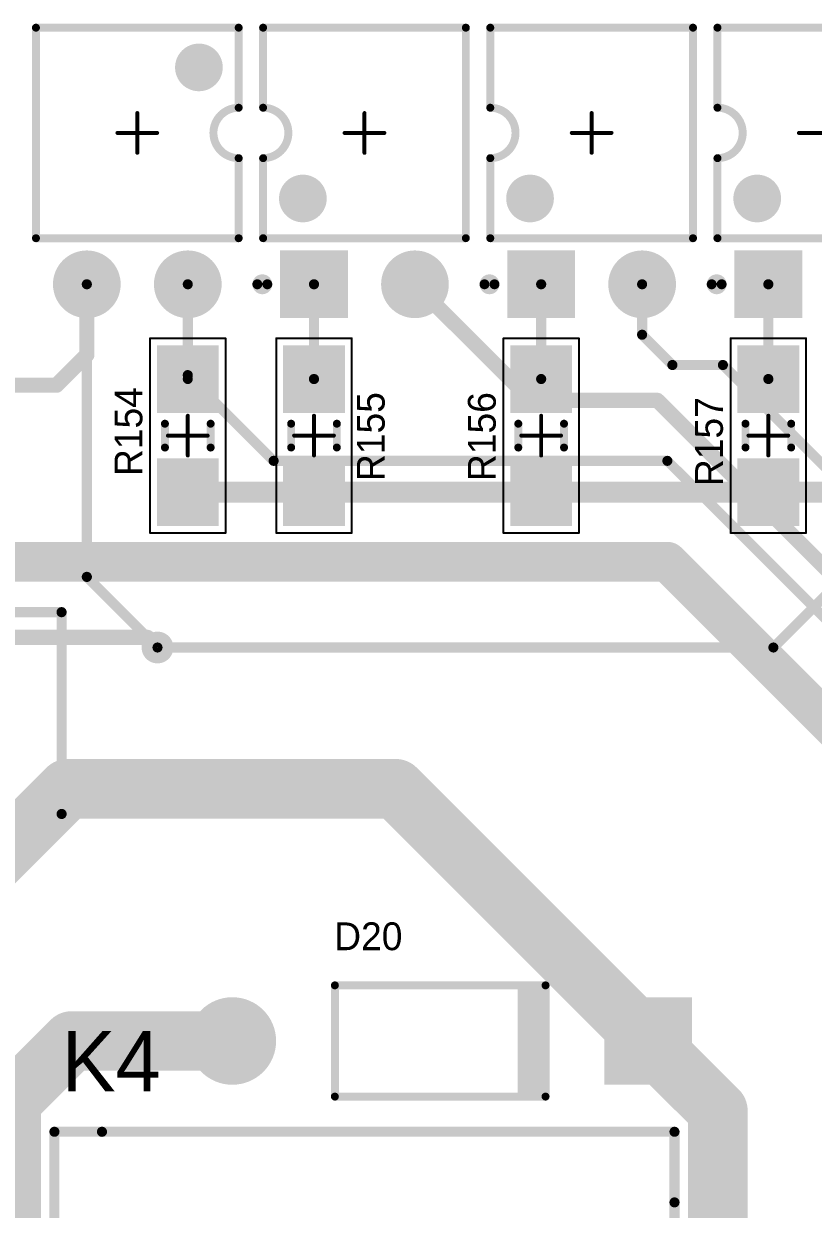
# Model space of a CAD drawing. Header units: millimetres. Extents: x 37 to 246, y 26 to 184.
# Drawn here: x 149.54 to 169.41, y 61.17 to 91.01 of the extents above; entities that cross this region are included whole.
import ezdxf

# ---------------------------------------------------------------- set-up
doc = ezdxf.new("R2010")
doc.units = ezdxf.units.MM
for name, color, linetype in [('BottomLayer', 5, 'Continuous'), ('BottomSolder', 6, 'Continuous'), ('Mechanical15', 56, 'Continuous'), ('MultiLayer', 9, 'Continuous'), ('PadHoleLayer', 156, 'Continuous'), ('TopLayer', 1, 'Continuous'), ('TopOverlay', 2, 'Continuous'), ('TopPaste', 8, 'Continuous'), ('TopSolder', 216, 'Continuous'), ('ViaHoleLayer', 16, 'Continuous')]:
    doc.layers.add(name, color=color, linetype=linetype)

msp = doc.modelspace()

# ---------------------------------------------------------------- linework, layer by layer
at = {"layer": 'BottomLayer'}
for points, const_width in [([(150.755, 84.455, 1), (151.505, 84.455, 1)], 0.75), ([(153.295, 84.455, 1), (154.045, 84.455, 1)], 0.75), ([(159.01, 84.455, 1), (159.76, 84.455, 1)], 0.75), ([(164.725, 84.455, 1), (165.475, 84.455, 1)], 0.75), ([(151.034, 84.455, 1), (151.226, 84.455, 1)], 0.192), ([(153.607, 84.455, 1), (153.733, 84.455, 1)], 0.127), ([(159.29, 84.455, 1), (159.48, 84.455, 1)], 0.191), ([(165.036, 84.455, 1), (165.163, 84.455, 1)], 0.127), ([(165.036, 83.185, 1), (165.163, 83.185, 1)], 0.127), ([(165.036, 83.185, 1), (165.163, 83.185, 1)], 0.127), ([(151.034, 82.677, 1), (151.226, 82.677, 1)], 0.192), ([(151.034, 82.677, 1), (151.226, 82.677, 1)], 0.192), ([(165.798, 82.423, 1), (165.925, 82.423, 1)], 0.127), ([(165.798, 82.423, 1), (165.925, 82.423, 1)], 0.127), ([(167.069, 82.423, 1), (167.196, 82.423, 1)], 0.127), ([(167.069, 82.423, 1), (167.196, 82.423, 1)], 0.127), ([(150.272, 81.915, 1), (150.464, 81.915, 1)], 0.192), ([(150.272, 81.915, 1), (150.464, 81.915, 1)], 0.192), ([(153.607, 82.169, 1), (153.733, 82.169, 1)], 0.127), ([(153.607, 82.169, 1), (153.733, 82.169, 1)], 0.127), ([(162.211, 81.534, 1), (162.401, 81.534, 1)], 0.191), ([(162.211, 81.534, 1), (162.401, 81.534, 1)], 0.191), ([(165.386, 81.534, 1), (165.576, 81.534, 1)], 0.191), ([(165.386, 81.534, 1), (165.576, 81.534, 1)], 0.191), ([(155.766, 80.01, 1), (155.893, 80.01, 1)], 0.127), ([(155.766, 80.01, 1), (155.893, 80.01, 1)], 0.127), ([(165.672, 80.01, 1), (165.798, 80.01, 1)], 0.127), ([(165.672, 80.01, 1), (165.798, 80.01, 1)], 0.127), ([(165.485, 77.47, 1), (165.985, 77.47, 1)], 0.5), ([(165.485, 77.47, 1), (165.985, 77.47, 1)], 0.5), ([(152.558, 75.565, 1), (152.75, 75.565, 1)], 0.192), ([(152.558, 75.565, 1), (152.75, 75.565, 1)], 0.192), ([(152.708, 75.311, 1), (153.108, 75.311, 1)], 0.4), ([(152.812, 75.311, 1), (153.004, 75.311, 1)], 0.192), ([(150.27, 71.755, 1), (151.02, 71.755, 1)], 0.75), ([(150.27, 71.755, 1), (151.02, 71.755, 1)], 0.75), ([(158.525, 71.755, 1), (159.275, 71.755, 1)], 0.75), ([(158.525, 71.755, 1), (159.275, 71.755, 1)], 0.75), ([(154.29, 65.405, 1), (155.29, 65.405, 1)], 1), ([(150.374, 65.405, 1), (151.124, 65.405, 1)], 0.75), ([(150.374, 65.405, 1), (151.124, 65.405, 1)], 0.75), ([(154.415, 65.405, 1), (155.165, 65.405, 1)], 0.75), ([(164.875, 65.405, 1), (165.625, 65.405, 1)], 0.75), ([(164.875, 65.405, 1), (165.625, 65.405, 1)], 0.75), ([(148.85, 63.881, 1), (149.6, 63.881, 1)], 0.75), ([(148.85, 63.881, 1), (149.6, 63.881, 1)], 0.75), ([(166.63, 63.65, 1), (167.38, 63.65, 1)], 0.75), ([(166.63, 63.65, 1), (167.38, 63.65, 1)], 0.75)]:
    msp.add_lwpolyline(points, format="xyb", close=True, dxfattribs=dict(at, const_width=const_width))
for points, const_width in [([(151.13, 82.677), (151.13, 84.455)], 0.384), ([(153.67, 82.169), (153.67, 84.455)], 0.254), ([(159.385, 84.455), (162.306, 81.534)], 0.381), ([(165.1, 83.185), (165.1, 84.455)], 0.254), ([(165.1, 83.185), (165.862, 82.423)], 0.254), ([(150.368, 81.915), (151.13, 82.677)], 0.384), ([(165.862, 82.423), (167.132, 82.423)], 0.254), ([(167.132, 82.423), (187.461, 62.094)], 0.254), ([(115.189, 81.915), (150.368, 81.915)], 0.384), ([(153.67, 82.169), (155.829, 80.01)], 0.254), ([(162.306, 81.534), (165.481, 81.534)], 0.381), ([(165.481, 81.534), (181.61, 65.405)], 0.381), ([(155.829, 80.01), (165.735, 80.01)], 0.254), ([(165.735, 80.01), (185.039, 60.706)], 0.254), ([(136.525, 77.47), (165.735, 77.47)], 1), ([(165.735, 77.47), (178.943, 64.262)], 1), ([(131.445, 75.565), (152.654, 75.565)], 0.384), ([(152.654, 75.565), (152.908, 75.311)], 0.384), ([(144.93, 66.04), (150.645, 71.755)], 1.5), ([(150.645, 71.755), (158.9, 71.755)], 1.5), ([(158.9, 71.755), (165.25, 65.405)], 1.5), ([(149.225, 63.881), (150.749, 65.405)], 1.5), ([(150.749, 65.405), (154.79, 65.405)], 1.5), ([(165.25, 65.405), (167.005, 63.65)], 1.5), ([(149.225, 50.61), (149.225, 63.881)], 1.5), ([(167.005, 50.61), (167.005, 63.65)], 1.5)]:
    msp.add_lwpolyline(points, dxfattribs=dict(at, const_width=const_width))
for points in [[(157.595, 83.705), (157.595, 85.205), (156.095, 83.705), (156.095, 85.205)], [(163.31, 83.705), (163.31, 85.205), (161.81, 83.705), (161.81, 85.205)], [(169.025, 83.705), (169.025, 85.205), (167.525, 83.705), (167.525, 85.205)], [(164.25, 64.405), (166.25, 64.405), (164.25, 66.405), (166.25, 66.405)]]:
    msp.add_solid(points, dxfattribs=at)
at = {"layer": 'BottomSolder'}
for points, const_width in [([(150.704, 84.455, 1), (151.556, 84.455, 1)], 0.852), ([(153.244, 84.455, 1), (154.096, 84.455, 1)], 0.852), ([(158.959, 84.455, 1), (159.811, 84.455, 1)], 0.852), ([(164.674, 84.455, 1), (165.526, 84.455, 1)], 0.852), ([(154.239, 65.405, 1), (155.341, 65.405, 1)], 1.102)]:
    msp.add_lwpolyline(points, format="xyb", close=True, dxfattribs=dict(at, const_width=const_width))
for points in [[(157.697, 83.603), (157.697, 85.307), (155.993, 83.603), (155.993, 85.307)], [(163.412, 83.603), (163.412, 85.307), (161.708, 83.603), (161.708, 85.307)], [(169.127, 83.603), (169.127, 85.307), (167.423, 83.603), (167.423, 85.307)], [(164.148, 64.303), (166.352, 64.303), (164.148, 66.507), (166.352, 66.507)]]:
    msp.add_solid(points, dxfattribs=at)
at = {"layer": 'Mechanical15'}
for points, const_width in [([(152.4, 87.765), (152.4, 88.765)], 0.1), ([(158.115, 87.765), (158.115, 88.765)], 0.1), ([(163.83, 87.765), (163.83, 88.765)], 0.1), ([(151.9, 88.265), (152.9, 88.265)], 0.1), ([(157.615, 88.265), (158.615, 88.265)], 0.1), ([(163.33, 88.265), (164.33, 88.265)], 0.1), ([(169.045, 88.265), (170.045, 88.265)], 0.1), ([(152.72, 83.095), (154.62, 83.095)], 0.05), ([(152.72, 78.195), (152.72, 83.095)], 0.05), ([(154.62, 78.195), (154.62, 83.095)], 0.05), ([(155.895, 83.095), (157.795, 83.095)], 0.05), ([(155.895, 78.195), (155.895, 83.095)], 0.05), ([(157.795, 78.195), (157.795, 83.095)], 0.05), ([(161.61, 83.095), (163.51, 83.095)], 0.05), ([(161.61, 78.195), (161.61, 83.095)], 0.05), ([(163.51, 78.195), (163.51, 83.095)], 0.05), ([(167.325, 83.095), (169.225, 83.095)], 0.05), ([(167.325, 78.195), (167.325, 83.095)], 0.05), ([(169.225, 78.195), (169.225, 83.095)], 0.05), ([(153.67, 80.145), (153.67, 81.145)], 0.1), ([(156.845, 80.145), (156.845, 81.145)], 0.1), ([(162.56, 80.145), (162.56, 81.145)], 0.1), ([(168.275, 80.145), (168.275, 81.145)], 0.1), ([(153.17, 80.645), (154.17, 80.645)], 0.1), ([(156.345, 80.645), (157.345, 80.645)], 0.1), ([(162.06, 80.645), (163.06, 80.645)], 0.1), ([(167.775, 80.645), (168.775, 80.645)], 0.1), ([(152.72, 78.195), (154.62, 78.195)], 0.05), ([(155.895, 78.195), (157.795, 78.195)], 0.05), ([(161.61, 78.195), (163.51, 78.195)], 0.05), ([(167.325, 78.195), (169.225, 78.195)], 0.05)]:
    msp.add_lwpolyline(points, dxfattribs=dict(at, const_width=const_width))
for points, const_width in [([(152.375, 88.765, 1), (152.425, 88.765, 1)], 0.05), ([(158.09, 88.765, 1), (158.14, 88.765, 1)], 0.05), ([(163.805, 88.765, 1), (163.855, 88.765, 1)], 0.05), ([(151.875, 88.265, 1), (151.925, 88.265, 1)], 0.05), ([(152.875, 88.265, 1), (152.925, 88.265, 1)], 0.05), ([(157.59, 88.265, 1), (157.64, 88.265, 1)], 0.05), ([(158.59, 88.265, 1), (158.64, 88.265, 1)], 0.05), ([(163.305, 88.265, 1), (163.355, 88.265, 1)], 0.05), ([(164.305, 88.265, 1), (164.355, 88.265, 1)], 0.05), ([(169.02, 88.265, 1), (169.07, 88.265, 1)], 0.05), ([(152.375, 87.765, 1), (152.425, 87.765, 1)], 0.05), ([(158.09, 87.765, 1), (158.14, 87.765, 1)], 0.05), ([(163.805, 87.765, 1), (163.855, 87.765, 1)], 0.05), ([(152.708, 83.095, 1), (152.732, 83.095, 1)], 0.025), ([(152.708, 83.095, 1), (152.732, 83.095, 1)], 0.025), ([(154.608, 83.095, 1), (154.632, 83.095, 1)], 0.025), ([(154.608, 83.095, 1), (154.632, 83.095, 1)], 0.025), ([(155.883, 83.095, 1), (155.907, 83.095, 1)], 0.025), ([(155.883, 83.095, 1), (155.907, 83.095, 1)], 0.025), ([(157.783, 83.095, 1), (157.807, 83.095, 1)], 0.025), ([(157.783, 83.095, 1), (157.807, 83.095, 1)], 0.025), ([(161.598, 83.095, 1), (161.622, 83.095, 1)], 0.025), ([(161.598, 83.095, 1), (161.622, 83.095, 1)], 0.025), ([(163.498, 83.095, 1), (163.522, 83.095, 1)], 0.025), ([(163.498, 83.095, 1), (163.522, 83.095, 1)], 0.025), ([(167.313, 83.095, 1), (167.337, 83.095, 1)], 0.025), ([(167.313, 83.095, 1), (167.337, 83.095, 1)], 0.025), ([(169.213, 83.095, 1), (169.237, 83.095, 1)], 0.025), ([(169.213, 83.095, 1), (169.237, 83.095, 1)], 0.025), ([(153.645, 81.145, 1), (153.695, 81.145, 1)], 0.05), ([(156.82, 81.145, 1), (156.87, 81.145, 1)], 0.05), ([(162.535, 81.145, 1), (162.585, 81.145, 1)], 0.05), ([(168.25, 81.145, 1), (168.3, 81.145, 1)], 0.05), ([(153.145, 80.645, 1), (153.195, 80.645, 1)], 0.05), ([(154.145, 80.645, 1), (154.195, 80.645, 1)], 0.05), ([(156.32, 80.645, 1), (156.37, 80.645, 1)], 0.05), ([(157.32, 80.645, 1), (157.37, 80.645, 1)], 0.05), ([(162.035, 80.645, 1), (162.085, 80.645, 1)], 0.05), ([(163.035, 80.645, 1), (163.085, 80.645, 1)], 0.05), ([(167.75, 80.645, 1), (167.8, 80.645, 1)], 0.05), ([(168.75, 80.645, 1), (168.8, 80.645, 1)], 0.05), ([(153.645, 80.145, 1), (153.695, 80.145, 1)], 0.05), ([(156.82, 80.145, 1), (156.87, 80.145, 1)], 0.05), ([(162.535, 80.145, 1), (162.585, 80.145, 1)], 0.05), ([(168.25, 80.145, 1), (168.3, 80.145, 1)], 0.05), ([(152.708, 78.195, 1), (152.732, 78.195, 1)], 0.025), ([(152.708, 78.195, 1), (152.732, 78.195, 1)], 0.025), ([(154.608, 78.195, 1), (154.632, 78.195, 1)], 0.025), ([(154.608, 78.195, 1), (154.632, 78.195, 1)], 0.025), ([(155.883, 78.195, 1), (155.907, 78.195, 1)], 0.025), ([(155.883, 78.195, 1), (155.907, 78.195, 1)], 0.025), ([(157.783, 78.195, 1), (157.807, 78.195, 1)], 0.025), ([(157.783, 78.195, 1), (157.807, 78.195, 1)], 0.025), ([(161.598, 78.195, 1), (161.622, 78.195, 1)], 0.025), ([(161.598, 78.195, 1), (161.622, 78.195, 1)], 0.025), ([(163.498, 78.195, 1), (163.522, 78.195, 1)], 0.025), ([(163.498, 78.195, 1), (163.522, 78.195, 1)], 0.025), ([(167.313, 78.195, 1), (167.337, 78.195, 1)], 0.025), ([(167.313, 78.195, 1), (167.337, 78.195, 1)], 0.025), ([(169.213, 78.195, 1), (169.237, 78.195, 1)], 0.025), ([(169.213, 78.195, 1), (169.237, 78.195, 1)], 0.025)]:
    msp.add_lwpolyline(points, format="xyb", close=True, dxfattribs=dict(at, const_width=const_width))
at = {"layer": 'MultiLayer', "const_width": 0.4}
msp.add_lwpolyline([(152.708, 75.311, 1), (153.108, 75.311, 1)], format="xyb", close=True, dxfattribs=at)
at = {"layer": 'PadHoleLayer'}
for points, const_width in [([(150.905, 84.455, 1), (151.355, 84.455, 1)], 0.45), ([(153.445, 84.455, 1), (153.895, 84.455, 1)], 0.45), ([(156.62, 84.455, 1), (157.07, 84.455, 1)], 0.45), ([(159.16, 84.455, 1), (159.61, 84.455, 1)], 0.45), ([(162.335, 84.455, 1), (162.785, 84.455, 1)], 0.45), ([(164.875, 84.455, 1), (165.325, 84.455, 1)], 0.45), ([(168.05, 84.455, 1), (168.5, 84.455, 1)], 0.45), ([(154.49, 65.405, 1), (155.09, 65.405, 1)], 0.6), ([(164.95, 65.405, 1), (165.55, 65.405, 1)], 0.6)]:
    msp.add_lwpolyline(points, format="xyb", close=True, dxfattribs=dict(at, const_width=const_width))
at = {"layer": 'TopLayer'}
for points, const_width in [([(150.755, 84.455, 1), (151.505, 84.455, 1)], 0.75), ([(153.295, 84.455, 1), (154.045, 84.455, 1)], 0.75), ([(159.01, 84.455, 1), (159.76, 84.455, 1)], 0.75), ([(164.725, 84.455, 1), (165.475, 84.455, 1)], 0.75), ([(151.066, 84.455, 1), (151.194, 84.455, 1)], 0.127), ([(153.607, 84.455, 1), (153.733, 84.455, 1)], 0.127), ([(156.781, 84.455, 1), (156.909, 84.455, 1)], 0.127), ([(162.496, 84.455, 1), (162.624, 84.455, 1)], 0.127), ([(168.212, 84.455, 1), (168.339, 84.455, 1)], 0.127), ([(153.607, 82.07, 1), (153.733, 82.07, 1)], 0.127), ([(156.781, 82.07, 1), (156.909, 82.07, 1)], 0.127), ([(162.496, 82.07, 1), (162.624, 82.07, 1)], 0.127), ([(168.212, 82.07, 1), (168.339, 82.07, 1)], 0.127), ([(153.539, 79.22, 1), (153.801, 79.22, 1)], 0.262), ([(156.714, 79.22, 1), (156.976, 79.22, 1)], 0.262), ([(156.714, 79.22, 1), (156.976, 79.22, 1)], 0.262), ([(162.429, 79.22, 1), (162.691, 79.22, 1)], 0.262), ([(162.429, 79.22, 1), (162.691, 79.22, 1)], 0.262), ([(168.144, 79.22, 1), (168.406, 79.22, 1)], 0.262), ([(168.144, 79.22, 1), (168.406, 79.22, 1)], 0.262), ([(151.066, 77.089, 1), (151.194, 77.089, 1)], 0.127), ([(151.066, 77.089, 1), (151.194, 77.089, 1)], 0.127), ([(152.708, 75.311, 1), (153.108, 75.311, 1)], 0.4), ([(152.845, 75.311, 1), (152.971, 75.311, 1)], 0.127), ([(152.845, 75.311, 1), (152.971, 75.311, 1)], 0.127), ([(168.339, 75.311, 1), (168.465, 75.311, 1)], 0.127), ([(168.339, 75.311, 1), (168.465, 75.311, 1)], 0.127), ([(154.29, 65.405, 1), (155.29, 65.405, 1)], 1)]:
    msp.add_lwpolyline(points, format="xyb", close=True, dxfattribs=dict(at, const_width=const_width))
for points, const_width in [([(151.13, 77.089), (151.13, 84.455)], 0.254), ([(153.67, 82.07), (153.67, 84.455)], 0.254), ([(156.845, 82.07), (156.845, 84.455)], 0.254), ([(162.56, 82.07), (162.56, 84.455)], 0.254), ([(168.275, 82.07), (168.275, 84.455)], 0.254), ([(153.67, 79.22), (156.845, 79.22)], 0.524), ([(156.845, 79.22), (162.56, 79.22)], 0.524), ([(162.56, 79.22), (168.275, 79.22)], 0.524), ([(168.275, 79.22), (169.771, 79.22)], 0.524), ([(168.402, 75.311), (172.311, 79.22)], 0.254), ([(151.13, 77.089), (152.908, 75.311)], 0.254), ([(152.908, 75.311), (168.402, 75.311)], 0.254)]:
    msp.add_lwpolyline(points, dxfattribs=dict(at, const_width=const_width))
for points in [[(157.595, 83.705), (157.595, 85.205), (156.095, 83.705), (156.095, 85.205)], [(163.31, 83.705), (163.31, 85.205), (161.81, 83.705), (161.81, 85.205)], [(169.025, 83.705), (169.025, 85.205), (167.525, 83.705), (167.525, 85.205)], [(152.995, 81.32), (154.345, 81.32), (152.995, 82.82), (154.345, 82.82)], [(156.17, 81.32), (157.52, 81.32), (156.17, 82.82), (157.52, 82.82)], [(161.885, 81.32), (163.235, 81.32), (161.885, 82.82), (163.235, 82.82)], [(167.6, 81.32), (168.95, 81.32), (167.6, 82.82), (168.95, 82.82)], [(152.995, 78.47), (154.345, 78.47), (152.995, 79.97), (154.345, 79.97)], [(156.17, 78.47), (157.52, 78.47), (156.17, 79.97), (157.52, 79.97)], [(161.885, 78.47), (163.235, 78.47), (161.885, 79.97), (163.235, 79.97)], [(167.6, 78.47), (168.95, 78.47), (167.6, 79.97), (168.95, 79.97)], [(164.25, 64.405), (166.25, 64.405), (164.25, 66.405), (166.25, 66.405)]]:
    msp.add_solid(points, dxfattribs=at)
at = {"layer": 'TopOverlay'}
for points, const_width in [([(149.85, 85.615), (149.85, 90.915)], 0.2), ([(149.85, 90.915), (154.95, 90.915)], 0.2), ([(154.95, 88.9), (154.95, 90.915)], 0.2), ([(155.565, 90.915), (160.665, 90.915)], 0.2), ([(155.565, 88.9), (155.565, 90.915)], 0.2), ([(160.665, 85.615), (160.665, 90.915)], 0.2), ([(161.28, 90.915), (166.38, 90.915)], 0.2), ([(161.28, 88.9), (161.28, 90.915)], 0.2), ([(166.38, 85.615), (166.38, 90.915)], 0.2), ([(166.995, 88.9), (166.995, 90.915)], 0.2), ([(166.995, 90.915), (172.095, 90.915)], 0.2), ([(154.95, 85.615), (154.95, 87.63)], 0.2), ([(155.565, 85.615), (155.565, 87.63)], 0.2), ([(161.28, 85.615), (161.28, 87.63)], 0.2), ([(166.995, 85.615), (166.995, 87.63)], 0.2), ([(149.85, 85.615), (154.95, 85.615)], 0.2), ([(155.565, 85.615), (160.665, 85.615)], 0.2), ([(161.28, 85.615), (166.38, 85.615)], 0.2), ([(166.995, 85.615), (172.095, 85.615)], 0.2), ([(153.095, 80.345), (153.095, 80.945)], 0.2), ([(154.245, 80.345), (154.245, 80.945)], 0.2), ([(156.27, 80.345), (156.27, 80.945)], 0.2), ([(157.42, 80.345), (157.42, 80.945)], 0.2), ([(161.985, 80.345), (161.985, 80.945)], 0.2), ([(163.135, 80.345), (163.135, 80.945)], 0.2), ([(167.7, 80.345), (167.7, 80.945)], 0.2), ([(168.85, 80.345), (168.85, 80.945)], 0.2), ([(140.335, 76.2), (150.495, 76.2)], 0.254), ([(150.495, 71.12), (150.495, 76.2)], 0.254), ([(148.59, 71.12), (150.495, 71.12)], 0.254), ([(157.37, 64.005), (157.37, 66.805)], 0.2), ([(157.37, 66.805), (162.67, 66.805)], 0.2), ([(157.37, 64.005), (162.67, 64.005)], 0.2), ([(150.315, 63.119), (151.511, 63.119)], 0.254), ([(150.315, 43.942), (150.315, 63.119)], 0.254), ([(151.511, 63.119), (165.915, 63.119)], 0.254), ([(165.915, 61.341), (165.915, 63.119)], 0.254), ([(165.915, 43.942), (165.915, 61.341)], 0.254)]:
    msp.add_lwpolyline(points, dxfattribs=dict(at, const_width=const_width))
for points, const_width in [([(149.8, 90.915, 1), (149.9, 90.915, 1)], 0.1), ([(149.8, 90.915, 1), (149.9, 90.915, 1)], 0.1), ([(154.9, 90.915, 1), (155, 90.915, 1)], 0.1), ([(154.9, 90.915, 1), (155, 90.915, 1)], 0.1), ([(155.515, 90.915, 1), (155.615, 90.915, 1)], 0.1), ([(155.515, 90.915, 1), (155.615, 90.915, 1)], 0.1), ([(160.615, 90.915, 1), (160.715, 90.915, 1)], 0.1), ([(160.615, 90.915, 1), (160.715, 90.915, 1)], 0.1), ([(161.23, 90.915, 1), (161.33, 90.915, 1)], 0.1), ([(161.23, 90.915, 1), (161.33, 90.915, 1)], 0.1), ([(166.33, 90.915, 1), (166.43, 90.915, 1)], 0.1), ([(166.33, 90.915, 1), (166.43, 90.915, 1)], 0.1), ([(166.945, 90.915, 1), (167.045, 90.915, 1)], 0.1), ([(166.945, 90.915, 1), (167.045, 90.915, 1)], 0.1), ([(154.25, 89.915, 1), (153.65, 89.915, 1)], 0.6), ([(153.5, 89.915, 1), (153.8, 89.915, 1)], 0.3), ([(154.1, 89.915, 1), (154.4, 89.915, 1)], 0.3), ([(154.9, 88.9, 1), (155, 88.9, 1)], 0.1), ([(154.9, 88.9, 1), (155, 88.9, 1)], 0.1), ([(155.515, 88.9, 1), (155.615, 88.9, 1)], 0.1), ([(155.515, 88.9, 1), (155.615, 88.9, 1)], 0.1), ([(161.23, 88.9, 1), (161.33, 88.9, 1)], 0.1), ([(161.23, 88.9, 1), (161.33, 88.9, 1)], 0.1), ([(166.945, 88.9, 1), (167.045, 88.9, 1)], 0.1), ([(166.945, 88.9, 1), (167.045, 88.9, 1)], 0.1), ([(154.9, 87.63, 1), (155, 87.63, 1)], 0.1), ([(154.9, 87.63, 1), (155, 87.63, 1)], 0.1), ([(155.515, 87.63, 1), (155.615, 87.63, 1)], 0.1), ([(155.515, 87.63, 1), (155.615, 87.63, 1)], 0.1), ([(161.23, 87.63, 1), (161.33, 87.63, 1)], 0.1), ([(161.23, 87.63, 1), (161.33, 87.63, 1)], 0.1), ([(166.945, 87.63, 1), (167.045, 87.63, 1)], 0.1), ([(166.945, 87.63, 1), (167.045, 87.63, 1)], 0.1), ([(156.865, 86.615, 1), (156.265, 86.615, 1)], 0.6), ([(162.58, 86.615, 1), (161.98, 86.615, 1)], 0.6), ([(168.295, 86.615, 1), (167.695, 86.615, 1)], 0.6), ([(156.115, 86.615, 1), (156.415, 86.615, 1)], 0.3), ([(156.715, 86.615, 1), (157.015, 86.615, 1)], 0.3), ([(161.83, 86.615, 1), (162.13, 86.615, 1)], 0.3), ([(162.43, 86.615, 1), (162.73, 86.615, 1)], 0.3), ([(167.545, 86.615, 1), (167.845, 86.615, 1)], 0.3), ([(168.145, 86.615, 1), (168.445, 86.615, 1)], 0.3), ([(149.8, 85.615, 1), (149.9, 85.615, 1)], 0.1), ([(149.8, 85.615, 1), (149.9, 85.615, 1)], 0.1), ([(154.9, 85.615, 1), (155, 85.615, 1)], 0.1), ([(154.9, 85.615, 1), (155, 85.615, 1)], 0.1), ([(155.515, 85.615, 1), (155.615, 85.615, 1)], 0.1), ([(155.515, 85.615, 1), (155.615, 85.615, 1)], 0.1), ([(160.615, 85.615, 1), (160.715, 85.615, 1)], 0.1), ([(160.615, 85.615, 1), (160.715, 85.615, 1)], 0.1), ([(161.23, 85.615, 1), (161.33, 85.615, 1)], 0.1), ([(161.23, 85.615, 1), (161.33, 85.615, 1)], 0.1), ([(166.33, 85.615, 1), (166.43, 85.615, 1)], 0.1), ([(166.33, 85.615, 1), (166.43, 85.615, 1)], 0.1), ([(166.945, 85.615, 1), (167.045, 85.615, 1)], 0.1), ([(166.945, 85.615, 1), (167.045, 85.615, 1)], 0.1), ([(155.67, 84.455, 1), (155.42, 84.455, 1)], 0.25), ([(155.357, 84.455, 1), (155.482, 84.455, 1)], 0.125), ([(155.608, 84.455, 1), (155.733, 84.455, 1)], 0.125), ([(161.385, 84.455, 1), (161.135, 84.455, 1)], 0.25), ([(161.072, 84.455, 1), (161.197, 84.455, 1)], 0.125), ([(161.323, 84.455, 1), (161.448, 84.455, 1)], 0.125), ([(167.1, 84.455, 1), (166.85, 84.455, 1)], 0.25), ([(166.787, 84.455, 1), (166.912, 84.455, 1)], 0.125), ([(167.038, 84.455, 1), (167.163, 84.455, 1)], 0.125), ([(153.045, 80.945, 1), (153.145, 80.945, 1)], 0.1), ([(154.195, 80.945, 1), (154.295, 80.945, 1)], 0.1), ([(156.22, 80.945, 1), (156.32, 80.945, 1)], 0.1), ([(157.37, 80.945, 1), (157.47, 80.945, 1)], 0.1), ([(161.935, 80.945, 1), (162.035, 80.945, 1)], 0.1), ([(163.085, 80.945, 1), (163.185, 80.945, 1)], 0.1), ([(167.65, 80.945, 1), (167.75, 80.945, 1)], 0.1), ([(168.8, 80.945, 1), (168.9, 80.945, 1)], 0.1), ([(153.045, 80.345, 1), (153.145, 80.345, 1)], 0.1), ([(154.195, 80.345, 1), (154.295, 80.345, 1)], 0.1), ([(156.22, 80.345, 1), (156.32, 80.345, 1)], 0.1), ([(157.37, 80.345, 1), (157.47, 80.345, 1)], 0.1), ([(161.935, 80.345, 1), (162.035, 80.345, 1)], 0.1), ([(163.085, 80.345, 1), (163.185, 80.345, 1)], 0.1), ([(167.65, 80.345, 1), (167.75, 80.345, 1)], 0.1), ([(168.8, 80.345, 1), (168.9, 80.345, 1)], 0.1), ([(150.431, 76.2, 1), (150.559, 76.2, 1)], 0.127), ([(150.431, 76.2, 1), (150.559, 76.2, 1)], 0.127), ([(150.431, 71.12, 1), (150.559, 71.12, 1)], 0.127), ([(150.431, 71.12, 1), (150.559, 71.12, 1)], 0.127), ([(157.32, 66.805, 1), (157.42, 66.805, 1)], 0.1), ([(157.32, 66.805, 1), (157.42, 66.805, 1)], 0.1), ([(162.62, 66.805, 1), (162.72, 66.805, 1)], 0.1), ([(157.32, 64.005, 1), (157.42, 64.005, 1)], 0.1), ([(157.32, 64.005, 1), (157.42, 64.005, 1)], 0.1), ([(162.62, 64.005, 1), (162.72, 64.005, 1)], 0.1), ([(150.252, 63.119, 1), (150.379, 63.119, 1)], 0.127), ([(150.252, 63.119, 1), (150.379, 63.119, 1)], 0.127), ([(151.447, 63.119, 1), (151.575, 63.119, 1)], 0.127), ([(151.447, 63.119, 1), (151.575, 63.119, 1)], 0.127), ([(165.851, 63.119, 1), (165.978, 63.119, 1)], 0.127), ([(165.851, 63.119, 1), (165.978, 63.119, 1)], 0.127), ([(165.851, 61.341, 1), (165.978, 61.341, 1)], 0.127), ([(165.851, 61.341, 1), (165.978, 61.341, 1)], 0.127)]:
    msp.add_lwpolyline(points, format="xyb", close=True, dxfattribs=dict(at, const_width=const_width))
at = {"layer": 'TopOverlay', "const_width": 0.2}
for points in [[(154.95, 87.63, -1), (154.95, 88.9)], [(155.565, 88.9, -1), (155.565, 87.63)], [(161.28, 88.9, -1), (161.28, 87.63)], [(166.995, 88.9, -1), (166.995, 87.63)]]:
    msp.add_lwpolyline(points, format="xyb", dxfattribs=at)
at = {"layer": 'TopOverlay'}
msp.add_solid([(161.97, 64.005), (162.77, 64.005), (161.97, 66.805), (162.77, 66.805)], dxfattribs=at)
at = {"layer": 'TopPaste'}
for points in [[(152.995, 81.32), (154.345, 81.32), (152.995, 82.82), (154.345, 82.82)], [(156.17, 81.32), (157.52, 81.32), (156.17, 82.82), (157.52, 82.82)], [(161.885, 81.32), (163.235, 81.32), (161.885, 82.82), (163.235, 82.82)], [(167.6, 81.32), (168.95, 81.32), (167.6, 82.82), (168.95, 82.82)], [(152.995, 78.47), (154.345, 78.47), (152.995, 79.97), (154.345, 79.97)], [(156.17, 78.47), (157.52, 78.47), (156.17, 79.97), (157.52, 79.97)], [(161.885, 78.47), (163.235, 78.47), (161.885, 79.97), (163.235, 79.97)], [(167.6, 78.47), (168.95, 78.47), (167.6, 79.97), (168.95, 79.97)]]:
    msp.add_solid(points, dxfattribs=at)
at = {"layer": 'TopSolder'}
for points, const_width in [([(150.704, 84.455, 1), (151.556, 84.455, 1)], 0.852), ([(153.244, 84.455, 1), (154.096, 84.455, 1)], 0.852), ([(158.959, 84.455, 1), (159.811, 84.455, 1)], 0.852), ([(164.674, 84.455, 1), (165.526, 84.455, 1)], 0.852), ([(154.239, 65.405, 1), (155.341, 65.405, 1)], 1.102)]:
    msp.add_lwpolyline(points, format="xyb", close=True, dxfattribs=dict(at, const_width=const_width))
for points in [[(157.697, 83.603), (157.697, 85.307), (155.993, 83.603), (155.993, 85.307)], [(163.412, 83.603), (163.412, 85.307), (161.708, 83.603), (161.708, 85.307)], [(169.127, 83.603), (169.127, 85.307), (167.423, 83.603), (167.423, 85.307)], [(152.893, 81.218), (154.447, 81.218), (152.893, 82.922), (154.447, 82.922)], [(156.068, 81.218), (157.622, 81.218), (156.068, 82.922), (157.622, 82.922)], [(161.783, 81.218), (163.337, 81.218), (161.783, 82.922), (163.337, 82.922)], [(167.498, 81.218), (169.052, 81.218), (167.498, 82.922), (169.052, 82.922)], [(152.893, 78.368), (154.447, 78.368), (152.893, 80.072), (154.447, 80.072)], [(156.068, 78.368), (157.622, 78.368), (156.068, 80.072), (157.622, 80.072)], [(161.783, 78.368), (163.337, 78.368), (161.783, 80.072), (163.337, 80.072)], [(167.498, 78.368), (169.052, 78.368), (167.498, 80.072), (169.052, 80.072)], [(164.148, 64.303), (166.352, 64.303), (164.148, 66.507), (166.352, 66.507)]]:
    msp.add_solid(points, dxfattribs=at)
at = {"layer": 'ViaHoleLayer', "const_width": 0.2}
msp.add_lwpolyline([(152.808, 75.311, 1), (153.008, 75.311, 1)], format="xyb", close=True, dxfattribs=at)

# ---------------------------------------------------------------- texts
at = {"layer": 'TopOverlay'}
for s, p in [('R154', (152.527, 79.629)), ('R155', (158.623, 79.502)), ('R156', (161.417, 79.502)), ('R157', (167.132, 79.375))]:
    msp.add_text(s, height=0.7, rotation=90, dxfattribs=at).set_placement(p)
for s, height, p in [('D20', 0.7, (157.353, 67.691)), ('K4', 1.524, (150.495, 64.135))]:
    msp.add_text(s, height=height, dxfattribs=at).set_placement(p)

doc.saveas('drawing.dxf')
